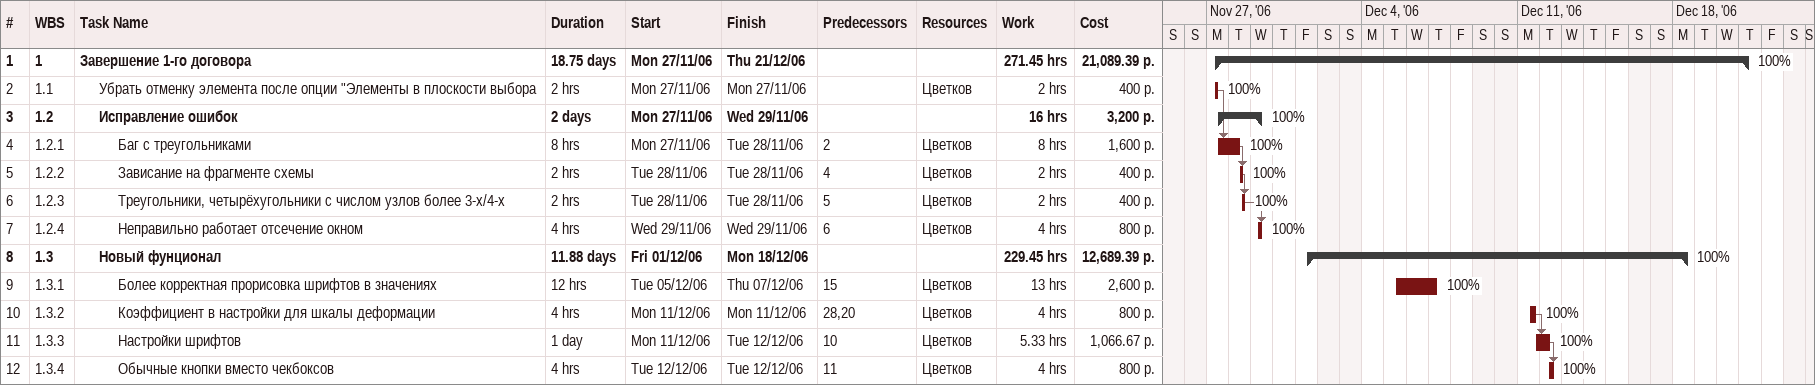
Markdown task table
| ID | WBS | Task | Duration | Start | Finish | Predecessors | Resources | % complete | Work (h) | Cost (р.) |
|---|---|---|---|---|---|---|---|---|---|---|
| 1 | 1 | **Завершение 1-го договора** | 18.75d | 2006-11-27 | 2006-12-21 |  |  | 100 | 271.45 | 21089.39 |
| 2 | 1.1 | Убрать отменку элемента после опции "Элементы в плоскости выбора | 2h | 2006-11-27 | 2006-11-27 |  | Цветков | 100 | 2 | 400 |
| 3 | 1.2 | **Исправление ошибок** | 2d | 2006-11-27 | 2006-11-29 |  |  | 100 | 16 | 3200 |
| 4 | 1.2.1 | Баг с треугольниками | 8h | 2006-11-27 | 2006-11-28 | 2 | Цветков | 100 | 8 | 1600 |
| 5 | 1.2.2 | Зависание на фрагменте схемы | 2h | 2006-11-28 | 2006-11-28 | 4 | Цветков | 100 | 2 | 400 |
| 6 | 1.2.3 | Треугольники, четырёхугольники с числом узлов более 3-х/4-х | 2h | 2006-11-28 | 2006-11-28 | 5 | Цветков | 100 | 2 | 400 |
| 7 | 1.2.4 | Неправильно работает отсечение окном | 4h | 2006-11-29 | 2006-11-29 | 6 | Цветков | 100 | 4 | 800 |
| 8 | 1.3 | **Новый фунционал** | 11.88d | 2006-12-01 | 2006-12-18 |  |  | 100 | 229.45 | 12689.39 |
| 9 | 1.3.1 | Более корректная прорисовка шрифтов в значениях | 12h | 2006-12-05 | 2006-12-07 | 15 | Цветков | 100 | 13 | 2600 |
| 10 | 1.3.2 | Коэффициент в настройки для шкалы деформации | 4h | 2006-12-11 | 2006-12-11 | 28, 20 | Цветков | 100 | 4 | 800 |
| 11 | 1.3.3 | Настройки шрифтов | 1d | 2006-12-11 | 2006-12-12 | 10 | Цветков | 100 | 5.33 | 1066.67 |
| 12 | 1.3.4 | Обычные кнопки вместо чекбоксов | 4h | 2006-12-12 | 2006-12-12 | 11 | Цветков | 100 | 4 | 800 |
